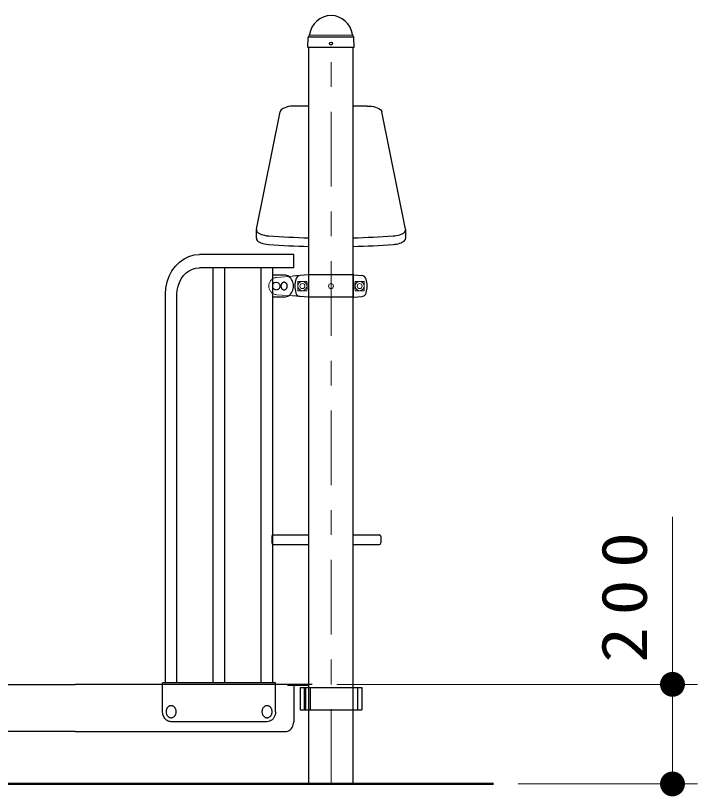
# Model space of a CAD drawing. Units: millimetres on the paper, scale 1:50. Extents: x -385 to 0, y -594 to 267.
# Drawn here: x -214.5 to -187.11, y -116.39 to -85.03 of the extents above; entities that cross this region are included whole.
import ezdxf

# ---------------------------------------------------------------- set-up
doc = ezdxf.new("R2010")
doc.units = ezdxf.units.MM
doc.linetypes.add('USER1', pattern=[4.5, 2.5, -2])
doc.linetypes.add('USER2', pattern=[6, 3, -1, 1, -1])
doc.layers.add('1_50', color=2, linetype='Continuous', lineweight=25)
doc.styles.add('ＭＳ ゴシック', font='')
doc.styles.get('ＭＳ ゴシック').set_extended_font_data('MS Gothic')

# ---------------------------------------------------------------- blocks, each defined once
blk = doc.blocks.new('filled_dot')
at = {"color": 0, "linetype": 'Continuous', "lineweight": -2, "const_width": 1.25}
blk.add_lwpolyline([(-0.625, 0, 1), (0.625, 0, 1)], format="xyb", close=True, dxfattribs=at)

msp = doc.modelspace()

# ---------------------------------------------------------------- linework, layer by layer
at = {"layer": '1_50', "color": 7}
for p, q in [((-202.759, -86.303), (-202.751, -85.906)), ((-202.727, -85.848), (-202.705, -85.826)), ((-200.934, -85.848), (-200.956, -85.826)), ((-200.901, -86.303), (-200.91, -85.906)), ((-202.759, -86.303), (-202.75, -86.313)), ((-200.911, -86.313), (-202.75, -86.313)), ((-202.721, -115.893), (-202.721, -86.313)), ((-200.939, -115.893), (-200.939, -86.313)), ((-200.911, -86.313), (-200.901, -86.303)), ((-203.329, -94.621), (-207.112, -94.621)), ((-203.329, -95.165), (-203.329, -94.621)), ((-203.329, -95.165), (-207.112, -95.165)), ((-206.559, -111.829), (-206.559, -95.165)), ((-206.093, -111.829), (-206.093, -95.165)), ((-221.618, -111.893), (-212.106, -111.893)), ((-202.593, -111.893), (-212.106, -111.893)), ((-204.057, -111.829), (-208.595, -111.829)), ((-202.721, -111.893), (-203.58, -111.893)), ((-202.721, -111.939), (-203.58, -111.939)), ((-203.067, -112.013), (-200.594, -112.013)), ((-203.067, -112.013), (-203.067, -112.913)), ((-202.911, -112.013), (-202.911, -112.913)), ((-202.852, -112.013), (-202.852, -112.913)), ((-202.665, -112.013), (-202.665, -112.913)), ((-200.76, -112.013), (-200.76, -112.913)), ((-200.594, -112.013), (-200.594, -112.913)), ((-203.067, -112.913), (-200.594, -112.913)), ((-204.399, -113.393), (-208.252, -113.393))]:
    msp.add_line(p, q, dxfattribs=at)
at = {"layer": '1_50', "color": 7, "lineweight": 13}
for p, q in [((-200.937, -85.883), (-202.724, -85.883)), ((-200.973, -85.813), (-202.685, -85.813)), ((-188.114, -105.165), (-188.114, -115.893)), ((-201.593, -111.893), (-187.114, -111.893)), ((-194.309, -115.893), (-187.114, -115.893))]:
    msp.add_line(p, q, dxfattribs=at)
at = {"layer": '1_50', "color": 7, "linetype": 'USER1', "lineweight": 13}
msp.add_line((-200.94, -85.893), (-202.72, -85.893), dxfattribs=at)
at = {"layer": '1_50', "color": 7, "linetype": 'USER2', "lineweight": 13}
msp.add_line((-201.83, -115.893), (-201.83, -85.893), dxfattribs=at)
at = {"layer": '1_50', "color": 70}
for p, q in [((-202.721, -88.661), (-203.279, -88.661)), ((-200.382, -88.661), (-200.939, -88.661)), ((-204.828, -93.608), (-203.877, -88.892)), ((-198.833, -93.608), (-199.784, -88.892)), ((-204.83, -93.974), (-204.83, -93.629)), ((-198.83, -93.974), (-198.83, -93.629))]:
    msp.add_line(p, q, dxfattribs=at)
at = {"layer": '1_50', "color": 131}
for p, q in [((-204.632, -111.829), (-204.632, -95.165)), ((-204.166, -111.829), (-204.166, -95.165)), ((-203.714, -95.453), (-204.166, -95.453)), ((-208.485, -111.829), (-208.485, -96.225)), ((-208.019, -111.829), (-208.019, -96.225)), ((-203.714, -96.333), (-204.167, -96.333)), ((-208.595, -112.993), (-208.595, -111.829)), ((-204.057, -112.993), (-204.057, -111.829))]:
    msp.add_line(p, q, dxfattribs=at)
at = {"layer": '1_50', "linetype": 'USER1', "lineweight": 13}
for p, q in [((-203.38, -95.498), (-204.011, -95.544)), ((-202.73, -95.463), (-202.73, -96.323)), ((-200.93, -95.463), (-200.93, -96.323)), ((-203.38, -96.288), (-204.011, -96.241))]:
    msp.add_line(p, q, dxfattribs=at)
at = {"layer": '1_50'}
for p, q in [((-202.75, -95.443), (-203.38, -95.498)), ((-200.91, -95.443), (-202.751, -95.443)), ((-200.91, -95.443), (-200.595, -95.47)), ((-202.75, -96.343), (-203.38, -96.288)), ((-200.91, -96.343), (-202.751, -96.343)), ((-200.91, -96.343), (-200.595, -96.315)), ((-203.329, -111.953), (-203.329, -113.393)), ((-212.106, -113.793), (-220.54, -113.793)), ((-212.106, -113.793), (-203.671, -113.793))]:
    msp.add_line(p, q, dxfattribs=at)
at = {"layer": '1_50', "lineweight": 13}
for p, q in [((-202.796, -95.708), (-203.165, -95.708)), ((-203.165, -96.078), (-203.165, -95.708)), ((-200.865, -95.708), (-200.496, -95.708)), ((-200.496, -96.078), (-200.496, -95.708)), ((-202.796, -96.078), (-203.165, -96.078)), ((-200.865, -96.078), (-200.496, -96.078))]:
    msp.add_line(p, q, dxfattribs=at)
at = {"layer": '1_50', "color": 94}
for p, q in [((-204.21, -105.953), (-204.21, -106.213)), ((-204.15, -105.893), (-202.721, -105.893)), ((-200.939, -105.893), (-199.89, -105.893)), ((-199.83, -105.953), (-199.83, -106.213)), ((-204.15, -106.273), (-202.721, -106.273)), ((-200.939, -106.273), (-199.89, -106.273))]:
    msp.add_line(p, q, dxfattribs=at)
at = {"layer": '1_50', "color": 7, "lineweight": 50}
msp.add_line((-195.309, -115.893), (-346.654, -115.893), dxfattribs=at)
at = {"layer": '1_50', "color": 70}
for points in [[(-203.279, -88.661), (-203.368, -88.664), (-203.455, -88.672), (-203.538, -88.686), (-203.615, -88.704), (-203.685, -88.728), (-203.746, -88.755), (-203.797, -88.786), (-203.836, -88.819), (-203.863, -88.855), (-203.877, -88.892)], [(-200.382, -88.661), (-200.293, -88.664), (-200.206, -88.672), (-200.123, -88.686), (-200.046, -88.704), (-199.976, -88.728), (-199.915, -88.755), (-199.864, -88.786), (-199.825, -88.819), (-199.798, -88.855), (-199.784, -88.892)], [(-204.828, -93.608), (-204.829, -93.646), (-204.817, -93.683), (-204.791, -93.719), (-204.754, -93.753), (-204.704, -93.784), (-204.644, -93.812), (-204.575, -93.836), (-204.499, -93.855), (-204.416, -93.87), (-204.329, -93.879)], [(-199.332, -93.879), (-199.262, -93.872), (-199.194, -93.862), (-199.13, -93.848), (-199.07, -93.831), (-199.015, -93.812), (-198.966, -93.79), (-198.924, -93.765), (-198.889, -93.739), (-198.862, -93.711), (-198.843, -93.681), (-198.833, -93.651), (-198.831, -93.621), (-198.831, -93.615), (-198.833, -93.608)], [(-204.828, -93.952), (-204.829, -93.99), (-204.817, -94.027), (-204.791, -94.063), (-204.754, -94.097), (-204.704, -94.129), (-204.644, -94.157), (-204.575, -94.181), (-204.499, -94.2), (-204.416, -94.214), (-204.329, -94.223)], [(-199.332, -94.223), (-199.262, -94.216), (-199.194, -94.206), (-199.13, -94.192), (-199.07, -94.176), (-199.015, -94.156), (-198.966, -94.134), (-198.924, -94.109), (-198.889, -94.083), (-198.862, -94.055), (-198.843, -94.026), (-198.833, -93.996), (-198.831, -93.966), (-198.831, -93.959), (-198.833, -93.952)]]:
    msp.add_lwpolyline(points, dxfattribs=at)
at = {"layer": '1_50', "color": 131}
for points in [[(-208.485, -96.225), (-208.468, -95.974), (-208.418, -95.729), (-208.336, -95.497), (-208.223, -95.282), (-208.083, -95.091), (-207.919, -94.927), (-207.735, -94.796), (-207.536, -94.699), (-207.327, -94.641), (-207.112, -94.621)], [(-208.019, -96.225), (-208.008, -96.059), (-207.975, -95.897), (-207.921, -95.744), (-207.846, -95.602), (-207.754, -95.475), (-207.645, -95.367), (-207.524, -95.28), (-207.392, -95.217), (-207.254, -95.178), (-207.112, -95.165)], [(-203.714, -96.333), (-203.665, -96.329), (-203.617, -96.318), (-203.57, -96.299), (-203.526, -96.274), (-203.485, -96.242), (-203.448, -96.204), (-203.415, -96.161), (-203.388, -96.113), (-203.366, -96.061), (-203.35, -96.007), (-203.341, -95.95), (-203.337, -95.893), (-203.341, -95.835), (-203.35, -95.779), (-203.366, -95.724), (-203.388, -95.673), (-203.415, -95.625), (-203.448, -95.582), (-203.485, -95.544), (-203.526, -95.512), (-203.57, -95.486), (-203.617, -95.468), (-203.665, -95.457), (-203.714, -95.453)], [(-204.057, -112.993), (-204.061, -113.055), (-204.073, -113.116), (-204.094, -113.174), (-204.122, -113.228), (-204.157, -113.276), (-204.198, -113.316), (-204.244, -113.349), (-204.293, -113.373), (-204.346, -113.388), (-204.399, -113.393)]]:
    msp.add_lwpolyline(points, dxfattribs=at)
at = {"layer": '1_50'}
msp.add_lwpolyline([(-203.714, -95.743), (-203.725, -95.743), (-203.736, -95.745), (-203.747, -95.748), (-203.758, -95.752), (-203.768, -95.757), (-203.778, -95.763), (-203.788, -95.77), (-203.797, -95.778), (-203.805, -95.787), (-203.813, -95.796), (-203.819, -95.807), (-203.825, -95.818), (-203.831, -95.829), (-203.835, -95.841), (-203.838, -95.854), (-203.841, -95.867), (-203.842, -95.88), (-203.843, -95.893), (-203.842, -95.906), (-203.841, -95.919), (-203.838, -95.932), (-203.835, -95.944), (-203.831, -95.956), (-203.825, -95.968), (-203.819, -95.979), (-203.813, -95.989), (-203.805, -95.999), (-203.797, -96.008), (-203.788, -96.016), (-203.778, -96.023), (-203.768, -96.029), (-203.758, -96.034), (-203.747, -96.038), (-203.736, -96.041), (-203.725, -96.042), (-203.714, -96.043), (-203.703, -96.042), (-203.692, -96.041), (-203.681, -96.038), (-203.67, -96.034), (-203.66, -96.029), (-203.65, -96.023), (-203.641, -96.016), (-203.632, -96.008), (-203.623, -95.999), (-203.616, -95.989), (-203.609, -95.979), (-203.603, -95.968), (-203.598, -95.956), (-203.593, -95.944), (-203.59, -95.932), (-203.588, -95.919), (-203.586, -95.906), (-203.586, -95.893), (-203.586, -95.88), (-203.588, -95.867), (-203.59, -95.854), (-203.593, -95.841), (-203.598, -95.829), (-203.603, -95.818), (-203.609, -95.807), (-203.616, -95.796), (-203.623, -95.787), (-203.632, -95.778), (-203.641, -95.77), (-203.65, -95.763), (-203.66, -95.757), (-203.67, -95.752), (-203.681, -95.748), (-203.692, -95.745), (-203.703, -95.743)], close=True, dxfattribs=at)
for points in [[(-203.38, -111.893), (-203.372, -111.894), (-203.364, -111.896), (-203.357, -111.899), (-203.35, -111.904), (-203.344, -111.91), (-203.339, -111.918), (-203.334, -111.926), (-203.331, -111.934), (-203.329, -111.943), (-203.329, -111.953)], [(-203.671, -113.793), (-203.618, -113.788), (-203.566, -113.773), (-203.516, -113.749), (-203.47, -113.716), (-203.429, -113.676), (-203.394, -113.628), (-203.366, -113.574), (-203.346, -113.516), (-203.333, -113.455), (-203.329, -113.393)]]:
    msp.add_lwpolyline(points, dxfattribs=at)
at = {"layer": '1_50', "color": 7}
for points in [[(-208.252, -112.753), (-208.27, -112.754), (-208.288, -112.756), (-208.306, -112.761), (-208.323, -112.767), (-208.339, -112.775), (-208.355, -112.785), (-208.37, -112.796), (-208.384, -112.809), (-208.398, -112.823), (-208.41, -112.839), (-208.421, -112.855), (-208.43, -112.873), (-208.439, -112.891), (-208.445, -112.911), (-208.451, -112.931), (-208.455, -112.951), (-208.457, -112.972), (-208.458, -112.993), (-208.457, -113.014), (-208.455, -113.034), (-208.451, -113.055), (-208.445, -113.075), (-208.439, -113.094), (-208.43, -113.113), (-208.421, -113.13), (-208.41, -113.147), (-208.398, -113.162), (-208.384, -113.177), (-208.37, -113.189), (-208.355, -113.201), (-208.339, -113.21), (-208.323, -113.218), (-208.306, -113.225), (-208.288, -113.229), (-208.27, -113.232), (-208.252, -113.233), (-208.234, -113.232), (-208.217, -113.229), (-208.199, -113.225), (-208.182, -113.218), (-208.166, -113.21), (-208.15, -113.201), (-208.134, -113.189), (-208.12, -113.177), (-208.107, -113.162), (-208.095, -113.147), (-208.084, -113.13), (-208.074, -113.113), (-208.066, -113.094), (-208.059, -113.075), (-208.054, -113.055), (-208.05, -113.034), (-208.048, -113.014), (-208.047, -112.993), (-208.048, -112.972), (-208.05, -112.951), (-208.054, -112.931), (-208.059, -112.911), (-208.066, -112.891), (-208.074, -112.873), (-208.084, -112.855), (-208.095, -112.839), (-208.107, -112.823), (-208.12, -112.809), (-208.134, -112.796), (-208.15, -112.785), (-208.166, -112.775), (-208.182, -112.767), (-208.199, -112.761), (-208.217, -112.756), (-208.234, -112.754)], [(-204.399, -112.753), (-204.417, -112.754), (-204.435, -112.756), (-204.452, -112.761), (-204.469, -112.767), (-204.486, -112.775), (-204.502, -112.785), (-204.517, -112.796), (-204.531, -112.809), (-204.545, -112.823), (-204.557, -112.839), (-204.568, -112.855), (-204.577, -112.873), (-204.585, -112.891), (-204.592, -112.911), (-204.598, -112.931), (-204.602, -112.951), (-204.604, -112.972), (-204.605, -112.993), (-204.604, -113.014), (-204.602, -113.034), (-204.598, -113.055), (-204.592, -113.075), (-204.585, -113.094), (-204.577, -113.113), (-204.568, -113.13), (-204.557, -113.147), (-204.545, -113.162), (-204.531, -113.177), (-204.517, -113.189), (-204.502, -113.201), (-204.486, -113.21), (-204.469, -113.218), (-204.452, -113.225), (-204.435, -113.229), (-204.417, -113.232), (-204.399, -113.233), (-204.381, -113.232), (-204.364, -113.229), (-204.346, -113.225), (-204.329, -113.218), (-204.312, -113.21), (-204.296, -113.201), (-204.281, -113.189), (-204.267, -113.177), (-204.254, -113.162), (-204.242, -113.147), (-204.231, -113.13), (-204.221, -113.113), (-204.213, -113.094), (-204.206, -113.075), (-204.201, -113.055), (-204.197, -113.034), (-204.194, -113.014), (-204.194, -112.993), (-204.194, -112.972), (-204.197, -112.951), (-204.201, -112.931), (-204.206, -112.911), (-204.213, -112.891), (-204.221, -112.873), (-204.231, -112.855), (-204.242, -112.839), (-204.254, -112.823), (-204.267, -112.809), (-204.281, -112.796), (-204.296, -112.785), (-204.312, -112.775), (-204.329, -112.767), (-204.346, -112.761), (-204.364, -112.756), (-204.381, -112.754)]]:
    msp.add_lwpolyline(points, close=True, dxfattribs=at)
msp.add_lwpolyline([(-208.252, -113.393), (-208.293, -113.39), (-208.332, -113.382), (-208.371, -113.368), (-208.408, -113.349), (-208.443, -113.325), (-208.475, -113.297), (-208.504, -113.264), (-208.529, -113.228), (-208.551, -113.188), (-208.569, -113.146), (-208.582, -113.101), (-208.591, -113.055), (-208.594, -113.024), (-208.595, -112.993)], dxfattribs=at)
msp.add_circle((-201.83, -86.153), 0.06, dxfattribs=at)
at = {"layer": '1_50', "linetype": 'USER1', "lineweight": 13}
msp.add_circle((-204.03, -95.893), 0.15, dxfattribs=at)
at = {"layer": '1_50', "lineweight": 13}
for centre, radius in [((-202.98, -95.893), 0.185), ((-202.98, -95.893), 0.1), ((-201.83, -95.893), 0.1), ((-200.68, -95.893), 0.185), ((-200.68, -95.893), 0.1)]:
    msp.add_circle(centre, radius, dxfattribs=at)
at = {"layer": '1_50', "color": 7}
for centre, radius, start, end in [((-201.83, -85.893), 0.864, 90, 173.3676), ((-201.83, -85.893), 0.864, 6.6324, 90), ((-202.667, -85.908), 0.084, 135, 178.996), ((-202.744, -85.787), 0.056, 315, 353.3676), ((-200.917, -85.787), 0.056, 186.6324, 225), ((-200.994, -85.908), 0.084, 1.0039, 45)]:
    msp.add_arc(centre, radius, start, end, dxfattribs=at)
at = {"layer": '1_50', "color": 70}
for centre, start, end in [((-201.83, -58.307), 265.9818, 268.5682), ((-201.83, -58.307), 271.4318, 274.0182), ((-201.83, -58.652), 265.9818, 268.5682), ((-201.83, -58.652), 271.4318, 274.0182)]:
    msp.add_arc(centre, 35.659, start, end, dxfattribs=at)
at = {"layer": '1_50', "linetype": 'USER1', "lineweight": 13}
for centre, radius, start, end in [((-203.981, -95.893), 0.35, 95, 265), ((-202.75, -95.463), 0.02, 0, 91.9889), ((-202.75, -96.323), 0.02, 270, 0)]:
    msp.add_arc(centre, radius, start, end, dxfattribs=at)
at = {"layer": '1_50'}
for centre, radius, start, end in [((-202.28, -95.893), 1, 163.8038, 196.1962), ((-203.049, -95.67), 0.2, 95, 163.8038), ((-200.612, -95.67), 0.2, 16.1962, 85), ((-201.38, -95.893), 1, 343.8037, 16.1962), ((-203.049, -96.116), 0.2, 196.1962, 265), ((-200.612, -96.116), 0.2, 275, 343.8037)]:
    msp.add_arc(centre, radius, start, end, dxfattribs=at)
at = {"layer": '1_50', "lineweight": 13}
for centre, start, end in [((-205.356, -95.893), 355.8705, 4.1295), ((-198.305, -95.893), 175.8705, 184.1295)]:
    msp.add_arc(centre, 2.567, start, end, dxfattribs=at)
at = {"layer": '1_50', "color": 94}
for centre, start, end in [((-204.15, -105.953), 90, 180), ((-199.89, -105.953), 0, 90), ((-204.15, -106.213), 180, 270), ((-199.89, -106.213), 270, 0)]:
    msp.add_arc(centre, 0.06, start, end, dxfattribs=at)

# ---------------------------------------------------------------- block references
at = {"layer": '1_50', "color": 7, "lineweight": 13, "xscale": 0.4, "yscale": 0.4}
for p, rotation in [((-188.114, -111.893), 270), ((-188.114, -115.893), 90)]:
    msp.add_blockref('filled_dot', p, dxfattribs=dict(at, rotation=rotation))

# ---------------------------------------------------------------- texts
at = {"layer": '1_50', "color": 7, "insert": (-189.114, -108.165), "char_height": 1.833, "attachment_point": 8, "rotation": 90, "style": 'ＭＳ ゴシック'}
msp.add_mtext('\\T1.33;\\W1.15;200', dxfattribs=at)

doc.saveas('drawing.dxf')
